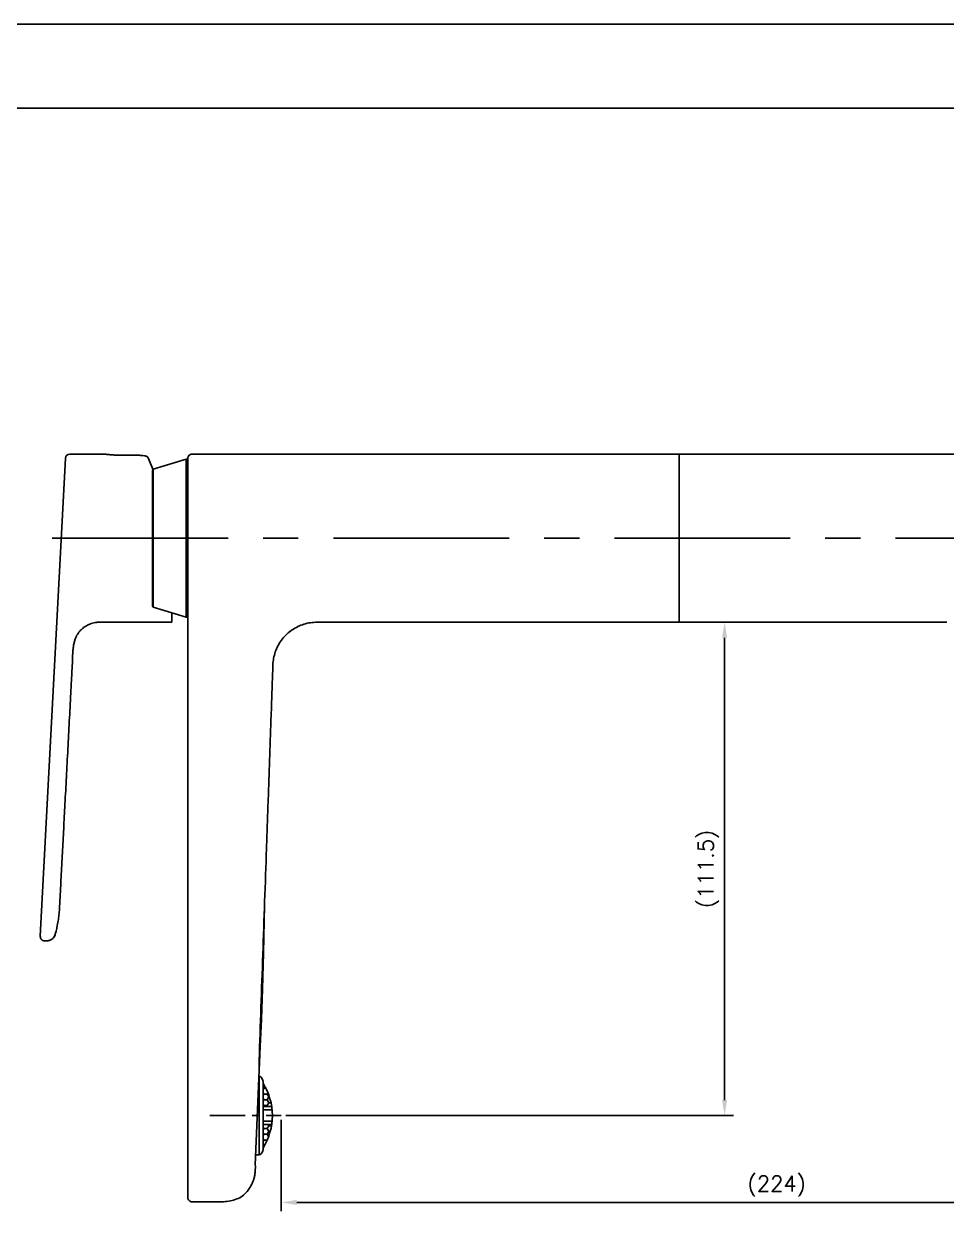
# Model space of a CAD drawing. Header units: millimetres. Extents: x 15117 to 15711, y 3069 to 3489.
# Drawn here: x 15274.8 to 15483.3, y 3216.5 to 3489 of the extents above; entities that cross this region are included whole.
import ezdxf

# ---------------------------------------------------------------- set-up
doc = ezdxf.new("R2010")
doc.units = ezdxf.units.MM
doc.header["$LTSCALE"] = 0.25
doc.linetypes.add('CENTER', pattern=[50.8, 31.75, -6.35, 6.35, -6.35])
doc.layers.get('0').update_dxf_attribs({"color": 2})
for name, color, linetype in [('CL', 1, 'CENTER'), ('D', 2, 'Continuous'), ('DWG', 7, 'Continuous'), ('TXT', 4, 'Continuous')]:
    doc.layers.add(name, color=color, linetype=linetype)
doc.styles.add('GHS', font='romans.shx', dxfattribs={"height": 3.5, "bigfont": 'ghs.shx'})
doc.dimstyles.new('LEE', dxfattribs={"dimtxt": 3.5, "dimasz": 3.5, "dimexe": 2, "dimexo": 1, "dimgap": 1, "dimtad": 1, "dimdec": 4, "dimdsep": 46, "dimtxsty": 'GHS', "dimcen": 0, "dimclrd": 2, "dimclre": 2, "dimclrt": 2, "dimadec": 0, "dimazin": 0, "dimtfac": 1, "dimtdec": 4, "dimtmove": 0, "dimatfit": 3, "dimfxl": 0, "dimlwd": -1, "dimlwe": -1, "dimarcsym": 0})

# ---------------------------------------------------------------- blocks, each defined once
blk = doc.blocks.new('*D2')
at = {"layer": 'Defpoints', "color": 0}
for p in [(15422.77, 3353.82), (15433.05, 3353.82), (15332.89, 3242.34)]:
    blk.add_point(p, dxfattribs=at)
at = {"layer": 'DWG', "color": 2}
for p, q in [((15423.77, 3353.82), (15435.05, 3353.82)), ((15433.05, 3245.84), (15433.05, 3350.32)), ((15333.89, 3242.34), (15435.05, 3242.34))]:
    blk.add_line(p, q, dxfattribs=at)
for points in [[(15432.46, 3350.32), (15433.63, 3350.32), (15433.05, 3353.82)], [(15432.46, 3245.84), (15433.63, 3245.84), (15433.05, 3242.34)]]:
    blk.add_solid(points, dxfattribs=at)
at = {"layer": 'DWG', "color": 2, "insert": (15429.38, 3298.08), "char_height": 3.5, "attachment_point": 5, "rotation": 90, "style": 'GHS'}
blk.add_mtext('(111.5)', dxfattribs=at)
blk = doc.blocks.new('*D3')
at = {"layer": 'Defpoints', "color": 0}
for p in [(15556.77, 3347.82), (15332.89, 3242.34), (15556.77, 3222.7)]:
    blk.add_point(p, dxfattribs=at)
at = {"layer": 'DWG', "color": 2}
for p, q in [((15556.77, 3346.82), (15556.77, 3220.7)), ((15332.89, 3241.34), (15332.89, 3220.7)), ((15336.39, 3222.7), (15553.27, 3222.7))]:
    blk.add_line(p, q, dxfattribs=at)
for points in [[(15336.39, 3223.28), (15336.39, 3222.12), (15332.89, 3222.7)], [(15553.27, 3223.28), (15553.27, 3222.12), (15556.77, 3222.7)]]:
    blk.add_solid(points, dxfattribs=at)
at = {"layer": 'DWG', "color": 2, "insert": (15444.83, 3226.37), "char_height": 3.5, "attachment_point": 5, "style": 'GHS'}
blk.add_mtext('(224)', dxfattribs=at)

msp = doc.modelspace()

# ---------------------------------------------------------------- hatches: boundary and pattern name
at = {"layer": 'D', "ltscale": 0.6}
h = msp.add_hatch(dxfattribs=at)
h.set_pattern_fill('HONEY', color=256, scale=6)
h.set_pattern_definition([(0, (4848.46744, -54.96564), (1.125, 0.649519053), [0.75, -1.5]), (120, (4848.46744, -54.96564), (-1.125, 0.649519053), [0.75, -1.5]), (60, (4848.46744, -54.96564), (2e-16, 1.299038106), [-1.5, 0.75])])
h.paths.add_polyline_path([(15328.76938, 3240.28665), (15328.76938, 3235.06678, 0.104208003), (15330.73312, 3240.28665)])
h.paths.add_polyline_path([(15328.76938, 3249.60652), (15328.76938, 3244.38665), (15330.73312, 3244.38665, 0.104208003)])

# ---------------------------------------------------------------- linework, layer by layer
at = {"color": 7, "linetype": 'Continuous'}
for p, q in [((15278.45966, 3282.87524), (15284.11971, 3390.87543)), ((15285.11834, 3391.8231), (15292.96938, 3391.8231)), ((15303.90611, 3388.38111), (15302.76107, 3391.07866)), ((15303.90611, 3388.38111), (15302.87031, 3390.82129)), ((15303.9799, 3388.38807), (15311.3799, 3390.70057)), ((15422.76938, 3391.82228), (15312.76938, 3391.82228)), ((15422.76938, 3353.8226), (15422.76938, 3391.82228)), ((15422.76938, 3391.82228), (15552.76938, 3391.82228)), ((15303.9799, 3357.25649), (15311.3799, 3354.94399)), ((15311.76938, 3223.82228), (15311.76938, 3359.07228)), ((15308.16938, 3354.82129), (15308.16938, 3355.94728)), ((15308.16938, 3354.82129), (15308.16938, 3353.8231)), ((15422.76938, 3353.82228), (15422.76938, 3354.82228)), ((15483.26938, 3353.82228), (15422.76938, 3353.82228)), ((15329.12221, 3289.87867), (15328.85447, 3279.07436)), ((15281.84367, 3283.31147), (15281.80584, 3283.18559)), ((15281.84364, 3283.31152), (15281.84361, 3283.31136)), ((15279.45829, 3281.8231), (15279.91019, 3281.8231)), ((15328.85447, 3279.07436), (15328.618, 3270.89039)), ((15328.618, 3270.89039), (15328.39161, 3264.10601)), ((15328.39161, 3264.10601), (15328.15736, 3257.91628)), ((15328.15736, 3257.91628), (15327.02738, 3231.20715)), ((15318.76938, 3222.82228), (15312.76938, 3222.82228))]:
    msp.add_line(p, q, dxfattribs=at)
at = {"linetype": 'Continuous'}
msp.add_lwpolyline([(15117.46723, 3068.97362), (15711.46723, 3068.97362), (15711.46723, 3488.97362), (15117.46723, 3488.97362)], close=True, dxfattribs=at)
at = {"color": 7, "linetype": 'Continuous'}
msp.add_lwpolyline([(15281.80584, 3283.18559), (15281.71133, 3282.95378), (15281.58739, 3282.73356), (15281.43486, 3282.52907), (15281.25676, 3282.34449), (15281.05653, 3282.18428), (15280.83803, 3282.05162), (15280.60663, 3281.94833), (15280.36782, 3281.87619), (15280.12599, 3281.83486), (15279.91019, 3281.8231)], dxfattribs=at)
for centre, radius, start, end in [((15285.11835, 3390.82309), 1.00001, 90.0006479, 176.999475), ((15311.46938, 3390.41422), 0.3, 0, 107.3540246), ((15312.76946, 3390.82246), 1.00008, 90.0043481, 180.0366095), ((15311.46938, 3355.23034), 0.3, 252.6459754, 360), ((15279.92158, 3283.82045), 1.98831, 340.6776501, 345.1645423), ((15279.45833, 3282.82292), 1.00004, 177.0014092, 269.9977231), ((15279.91007, 3283.82311), 2.00003, 270.0034816, 340.7147866), ((15312.76944, 3223.82234), 1.00006, 179.964479, 269.9967157)]:
    msp.add_arc(centre, radius, start, end, dxfattribs=at)
for points, knots in [([(15292.96938, 3391.8231), (15292.97013, 3391.82397), (15292.97558, 3391.8207), (15292.98483, 3391.82156), (15293.00222, 3391.81752), (15293.02557, 3391.81446), (15293.05588, 3391.80955), (15293.10916, 3391.80152), (15293.19174, 3391.78913), (15293.30931, 3391.77223), (15293.45076, 3391.75284), (15293.61475, 3391.73165), (15293.87397, 3391.70054), (15294.24199, 3391.66226), (15294.72729, 3391.6235), (15295.25773, 3391.59558), (15295.62461, 3391.58699), (15295.81237, 3391.58542)], [0, 0, 0, 0, 0.001203702, 0.004806027, 0.010794399, 0.019156246, 0.029874925, 0.042917665, 0.0758285, 0.117570737, 0.167722385, 0.225815223, 0.291297574, 0.442012789, 0.614511335, 0.802730323, 1, 1, 1, 1]), ([(15302.76107, 3391.07866), (15302.74289, 3391.12148), (15302.66575, 3391.20525), (15302.49859, 3391.2946), (15302.27112, 3391.3709), (15301.86847, 3391.45852), (15301.26928, 3391.52316), (15300.7649, 3391.54213), (15300.49525, 3391.54458)], [0, 0, 0, 0, 0.058869248, 0.137658343, 0.238878661, 0.361403975, 0.65869298, 1, 1, 1, 1]), ([(15308.16938, 3353.8231), (15307.27171, 3353.8231), (15305.4764, 3353.8231), (15302.79666, 3353.8231), (15300.21614, 3353.8231), (15297.7321, 3353.8231), (15295.73196, 3353.82309), (15294.32997, 3353.82312), (15293.52887, 3353.82306), (15292.92803, 3353.8233), (15292.32722, 3353.82233), (15291.82653, 3353.82517), (15291.42635, 3353.80759), (15291.02789, 3353.76672), (15290.53465, 3353.67644), (15289.95593, 3353.51203), (15289.2111, 3353.21646), (15288.51424, 3352.81046), (15287.88972, 3352.30867), (15287.4592, 3351.88725), (15287.14241, 3351.49971), (15286.90788, 3351.17859), (15286.74219, 3350.92949), (15286.58981, 3350.65738), (15286.40103, 3350.23574), (15286.20412, 3349.63519), (15286.02146, 3348.85716), (15285.88696, 3348.04459), (15285.80316, 3347.23258), (15285.75995, 3346.43683), (15285.73816, 3345.65333), (15285.71152, 3344.60873), (15285.64145, 3343.29704), (15285.54492, 3341.71957), (15285.46457, 3340.1403), (15285.35804, 3338.03688), (15285.21729, 3335.408), (15285.05326, 3332.25259), (15284.88744, 3329.09733), (15284.72224, 3325.94233), (15284.55679, 3322.78619), (15284.39157, 3319.63339), (15284.17815, 3315.56117), (15283.9244, 3310.71937), (15283.67785, 3306.01492), (15283.48684, 3302.37015), (15283.34358, 3299.6367), (15283.20034, 3296.90325), (15283.08093, 3294.62538), (15282.98548, 3292.80309), (15282.91376, 3291.43634), (15282.84222, 3290.06984), (15282.7713, 3288.70301), (15282.6333, 3287.34056), (15282.36783, 3285.53416), (15282.07714, 3284.19364), (15281.84361, 3283.31136)], [0, 0, 0, 0, 0.0298004, 0.059599677, 0.088960929, 0.115467278, 0.142063371, 0.155360808, 0.162009629, 0.168658278, 0.175306696, 0.18195612, 0.185277122, 0.18859881, 0.19524661, 0.201894419, 0.208538238, 0.221813956, 0.228456994, 0.235103708, 0.241773014, 0.245047063, 0.248303793, 0.251698669, 0.255387108, 0.263623693, 0.272630922, 0.281898858, 0.290946052, 0.299716673, 0.308348597, 0.31696602, 0.334405174, 0.35195001, 0.369433292, 0.386899786, 0.421868145, 0.456830168, 0.491793217, 0.526759499, 0.561711614, 0.596713077, 0.631568374, 0.697084816, 0.757669346, 0.787958771, 0.818248167, 0.848537561, 0.87882695, 0.893971673, 0.909116269, 0.924261348, 0.939400122, 0.954545994, 0.969701666, 1, 1, 1, 1]), ([(15422.76938, 3353.82303), (15422.43277, 3353.82303), (15417.75969, 3353.82308), (15408.75029, 3353.82316), (15397.9094, 3353.82325), (15389.23699, 3353.82331), (15382.73274, 3353.82336), (15376.22922, 3353.82338), (15369.7237, 3353.82348), (15364.30475, 3353.8234), (15359.97471, 3353.82348), (15356.72373, 3353.8237), (15353.44936, 3353.82361), (15350.71223, 3353.82296), (15348.54359, 3353.82299), (15346.97962, 3353.82327), (15345.45989, 3353.82484), (15344.21287, 3353.82169), (15343.21665, 3353.82216), (15342.21895, 3353.82958), (15340.97376, 3353.83338), (15339.47834, 3353.74871), (15338.01564, 3353.4093), (15336.62259, 3352.85439), (15335.32363, 3352.10317), (15334.15381, 3351.16422), (15333.13577, 3350.06254), (15332.29431, 3348.82037), (15331.64481, 3347.46781), (15331.20807, 3346.03221), (15330.99308, 3344.54834), (15330.96804, 3343.30269), (15330.94351, 3342.30695), (15330.9157, 3341.55972), (15330.88636, 3340.81248), (15330.85086, 3339.81606), (15330.80922, 3338.57049), (15330.75605, 3337.07592), (15330.68662, 3335.0831), (15330.59945, 3332.59209), (15330.49503, 3329.60287), (15330.39059, 3326.61365), (15330.28618, 3323.62442), (15330.14701, 3319.6388), (15329.9731, 3314.65676), (15329.76449, 3308.67831), (15329.48642, 3300.70705), (15329.13897, 3290.74297), (15328.72213, 3278.78607), (15328.30528, 3266.82916), (15328.02729, 3258.8579), (15327.88827, 3254.87226)], [0.0604626498, 0.0604626498, 0.0604626498, 0.0604626498, 0.0655507767, 0.1310994453, 0.196645669, 0.2294179433, 0.2621887467, 0.2949616791, 0.3277228694, 0.3605240114, 0.3768726714, 0.3931744058, 0.4096646506, 0.4263670518, 0.4345479407, 0.442445052, 0.450007401, 0.457519658, 0.4612946322, 0.4650661051, 0.4726000653, 0.4801228371, 0.487645664, 0.4951838994, 0.5027140358, 0.5102424116, 0.5177725288, 0.525303752, 0.5328373403, 0.5403682523, 0.5478965152, 0.5554201582, 0.5591863444, 0.562954064, 0.5667222994, 0.5704901131, 0.5780251461, 0.5855604612, 0.5930957382, 0.608166274, 0.6232368116, 0.6383073485, 0.6533778836, 0.6684484172, 0.6985894799, 0.7287305375, 0.7588715909, 0.8191536886, 0.87943578, 0.939717872, 1, 1, 1, 1]), ([(15327.88827, 3254.87226), (15327.88949, 3254.85294), (15327.88886, 3254.77562), (15327.89499, 3254.60262), (15327.89932, 3254.31597), (15327.90252, 3254.08722), (15327.90358, 3253.95434)], [0, 0, 0, 0, 0.06327121, 0.252428264, 0.565755394, 1, 1, 1, 1]), ([(15327.90358, 3253.95434), (15327.90644, 3253.6663), (15327.91339, 3253.00221), (15327.92251, 3252.33739), (15327.90537, 3251.96154)], [0, 0, 0, 0, 0.433620602, 1, 1, 1, 1]), ([(15327.02738, 3231.20715), (15327.04803, 3230.74911), (15327.04339, 3230.29225), (15327.01169, 3229.83663), (15326.9936, 3229.57651), (15326.93978, 3229.05726), (15326.78286, 3228.2898), (15326.54637, 3227.5432), (15326.13816, 3226.58329), (15325.45289, 3225.46614), (15324.73989, 3224.69692), (15324.35023, 3224.35173)], [-0.219195243, -0.219195243, -0.219195243, -0.219195243, 0, 0, 0, 0.125141806, 0.250196172, 0.37526679, 0.500354587, 0.750164045, 1, 1, 1, 1]), ([(15324.35025, 3224.35174), (15324.00963, 3224.04998), (15323.17283, 3223.558), (15321.76645, 3223.11514), (15320.2737, 3222.87424), (15319.26339, 3222.82228), (15318.76938, 3222.82228)], [0, 0, 0, 0, 0.231822197, 0.485611547, 0.748334951, 1, 1, 1, 1])]:
    msp.add_open_spline(points, degree=3, knots=knots, dxfattribs=at)
msp.add_open_spline([(15300.49525, 3391.54458), (15298.93429, 3391.55875), (15297.37333, 3391.57236), (15295.81237, 3391.58542)], degree=3, dxfattribs=at)
at = {"layer": 'CL', "ltscale": 5}
msp.add_line((15281.17354, 3372.82228), (15608.26938, 3372.82228), dxfattribs=at)
at = {"layer": 'D', "color": 0}
for p, q in [((15311.76938, 3355.23034), (15311.76938, 3390.81979)), ((15303.76938, 3357.54284), (15303.76938, 3388.10172))]:
    msp.add_line(p, q, dxfattribs=at)
at = {"layer": 'D', "ltscale": 0.6}
msp.add_line((15327.90336, 3251.23665), (15327.90336, 3233.43665), dxfattribs=at)
at = {"layer": 'D', "color": 1, "linetype": 'CENTER'}
msp.add_line((15316.76938, 3242.33663), (15332.88938, 3242.33663), dxfattribs=at)
at = {"layer": 'D', "color": 0}
for centre, start, end in [((15304.06938, 3388.10172), 107.3540246, 180), ((15304.06938, 3357.54284), 180, 252.6459754)]:
    msp.add_arc(centre, 0.3, start, end, dxfattribs=at)
at = {"layer": 'DWG'}
for p, q in [((15311.3799, 3354.94399), (15311.3799, 3390.70057)), ((15303.9799, 3388.38807), (15303.9799, 3357.25649)), ((15327.90336, 3251.23665), (15327.87476, 3251.23665)), ((15328.7024, 3250.35267), (15328.33637, 3250.98665)), ((15328.76938, 3250.10267), (15328.76938, 3234.57062)), ((15330.73312, 3244.38665), (15328.76938, 3244.38665)), ((15330.82676, 3243.63665), (15328.76938, 3243.63665)), ((15330.82676, 3241.03665), (15328.76938, 3241.03665)), ((15330.73312, 3240.28665), (15328.76938, 3240.28665)), ((15328.7024, 3234.32062), (15328.33637, 3233.68665)), ((15327.90336, 3233.43665), (15327.1217, 3233.43665))]:
    msp.add_line(p, q, dxfattribs=at)
for centre, radius, start, end in [((15327.90336, 3250.73665), 0.5, 30, 90), ((15328.26938, 3250.10267), 0.5, 0, 30), ((15317.36452, 3242.33665), 13.52487, 0, 32.5148986), ((15317.36452, 3242.33665), 13.52487, 327.4851014, 0), ((15328.26938, 3234.57062), 0.5, 330, 0), ((15327.90336, 3233.93665), 0.5, 270, 330)]:
    msp.add_arc(centre, radius, start, end, dxfattribs=at)
at = {"layer": 'TXT', "color": 4}
msp.add_line((15143.46723, 3469.97362), (15697.46723, 3469.97362), dxfattribs=at)

# ---------------------------------------------------------------- dimensions: what is measured, and where the dimension line sits
at = {"layer": 'DWG'}
dim = msp.add_linear_dim(base=(15433.04678, 3353.82228), p1=(15332.88938, 3242.33663), p2=(15422.76938, 3353.82228), angle=90, text='(111.5)', dimstyle='LEE', dxfattribs=at)
dim.commit()
dim.dimension.update_dxf_attribs({"geometry": '*D2', "text_midpoint": (15429.38011, 3298.07945)})
dim = msp.add_linear_dim(base=(15556.76938, 3222.70041), p1=(15332.88938, 3242.33663), p2=(15556.76938, 3347.82215), text='(224)', dimstyle='LEE', dxfattribs=at)
dim.commit()
dim.dimension.update_dxf_attribs({"geometry": '*D3', "text_midpoint": (15444.82938, 3226.36708)})

doc.saveas('drawing.dxf')
